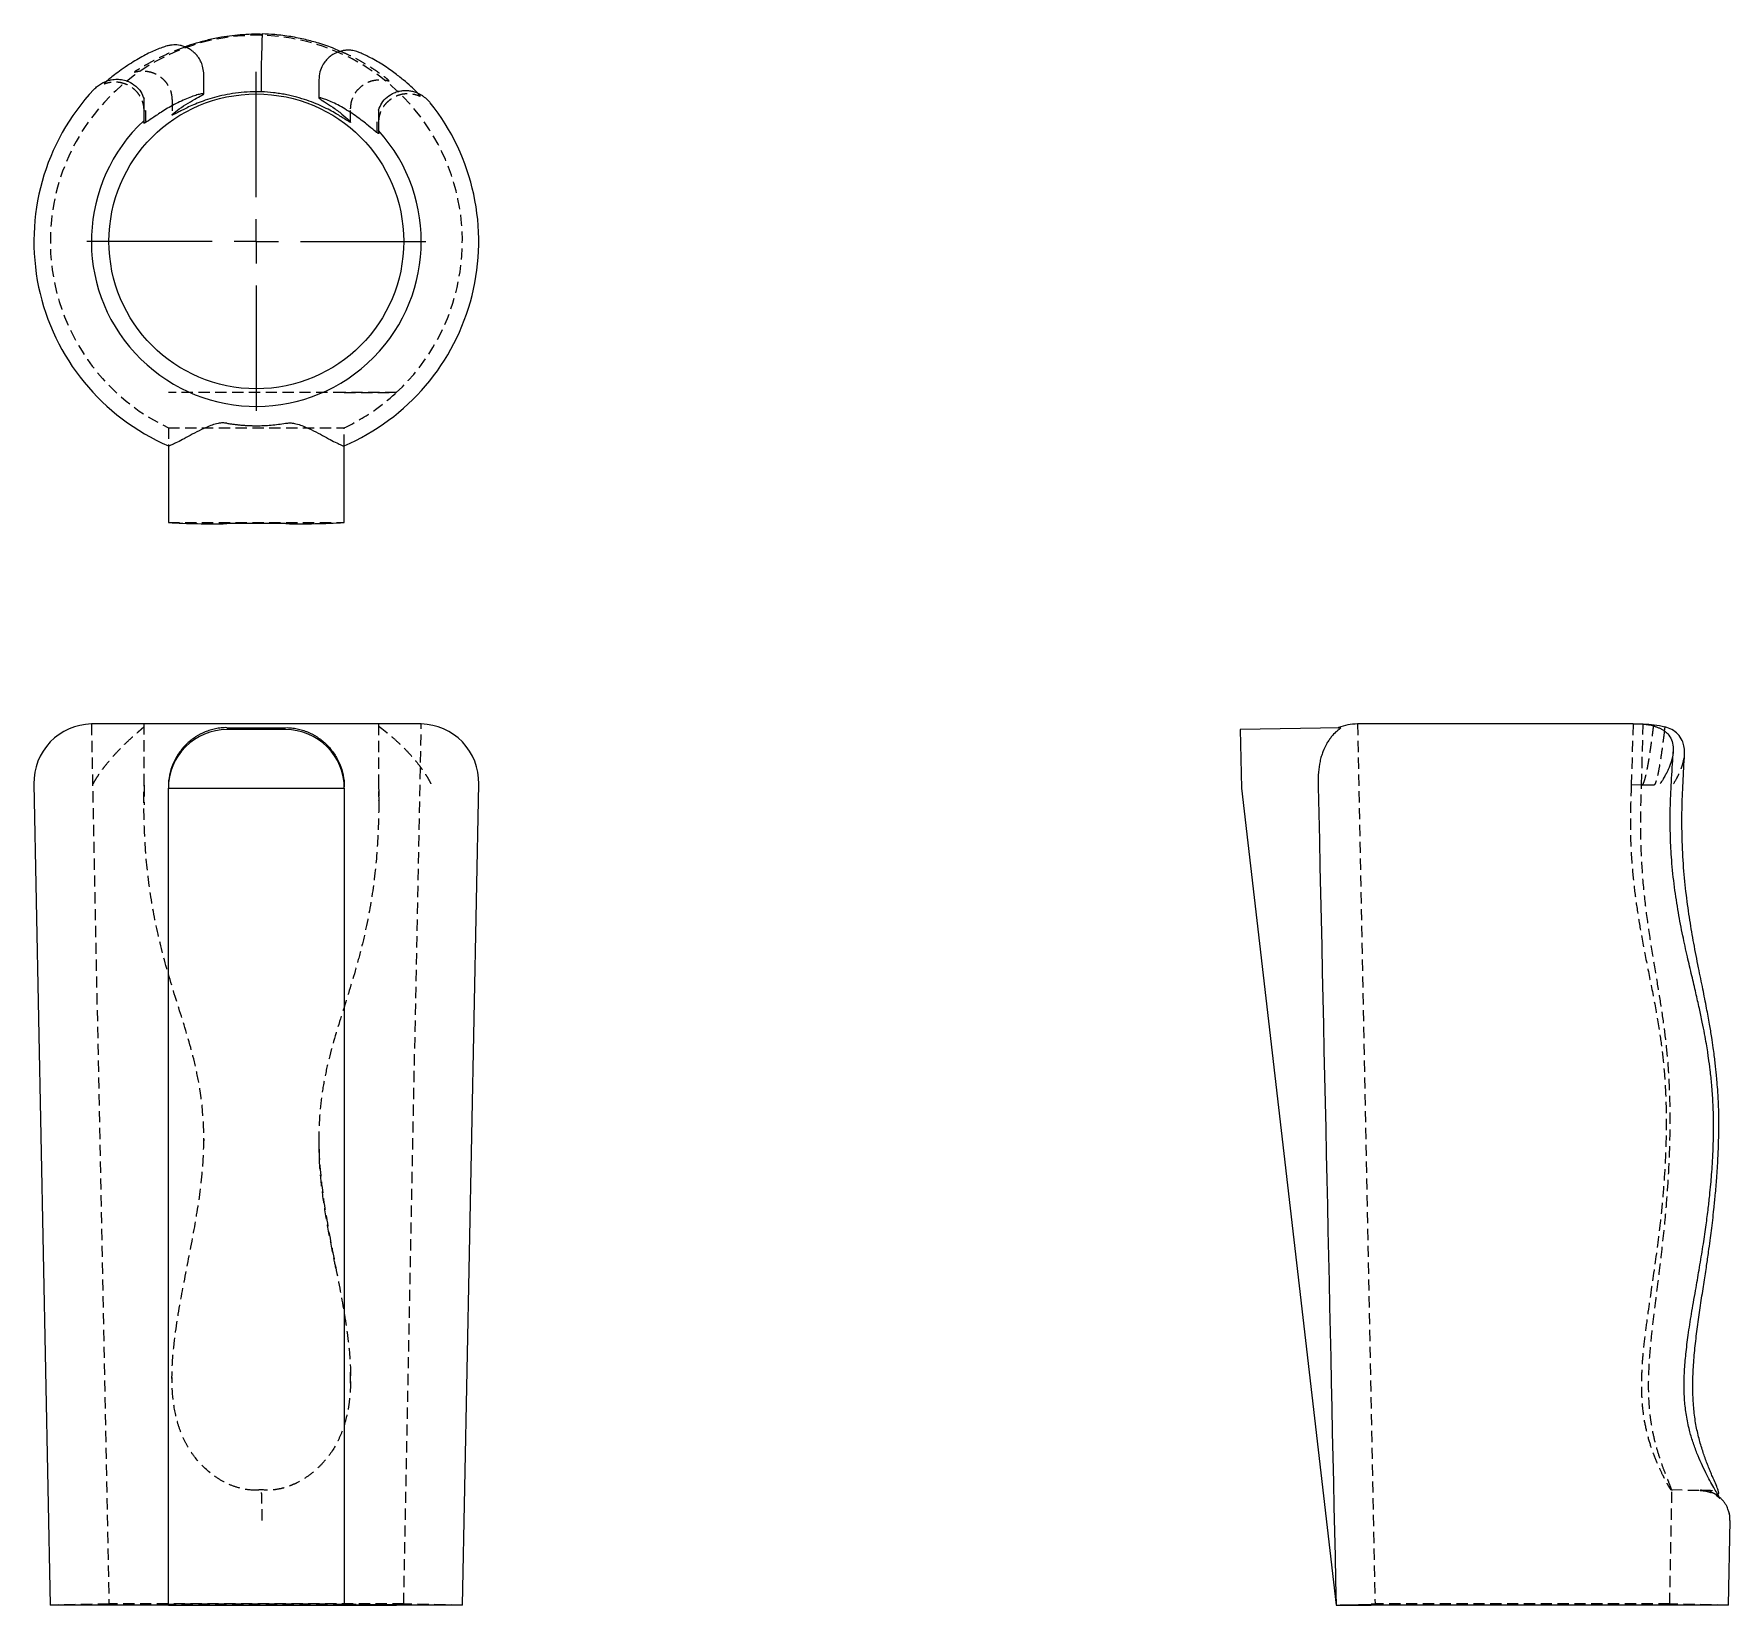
# Model space of a CAD drawing. Header units: millimetres. Extents: x 58 to 250, y 7 to 185.
import ezdxf

# ---------------------------------------------------------------- set-up
doc = ezdxf.new("R2010")
doc.units = ezdxf.units.MM
doc.linetypes.add('HIDDEN', pattern=[1.905, 1.27, -0.635])
doc.layers.add('10', color=7, linetype='Continuous')

# ---------------------------------------------------------------- blocks, each defined once
blk = doc.blocks.new('SW_CENTERMARKSYMBOL_0')
at = {"layer": '10', "color": 0}
for p, q in [((0, 5), (0, 19.18)), ((0, 0), (0, 2.5)), ((-5, 0), (-19.18, 0)), ((0, 0), (-2.5, 0)), ((0, 0), (0, -2.5)), ((0, 0), (2.5, 0)), ((5, 0), (19.18, 0)), ((0, -5), (0, -19.18))]:
    blk.add_line(p, q, dxfattribs=at)

msp = doc.modelspace()

# ---------------------------------------------------------------- linework, layer by layer
at = {"color": 7, "linetype": 'Continuous', "lineweight": 25}
for p, q in [((83.56, 181.55), (83.56, 178.24)), ((77.05, 177.99), (77.05, 180.18)), ((90.08, 179.59), (90.08, 177.54)), ((70.29, 174.8), (70.29, 174.99)), ((96.84, 173.85), (96.84, 173.64)), ((73.04, 138.2), (73.04, 129.51)), ((92.96, 129.51), (92.96, 138.2)), ((86.32, 129.38), (79.68, 129.38)), ((101.67, 106.71), (64.33, 106.71)), ((86.32, 106.07), (79.68, 106.07)), ((205.74, 106.29), (194.38, 106.07)), ((194.38, 106.07), (194.51, 99.43)), ((238.85, 106.71), (207.65, 106.71)), ((238.85, 106.71), (239.99, 106.71)), ((239.99, 106.64), (239.99, 106.71)), ((242.45, 106.4), (242.38, 105.89)), ((57.83, 99.94), (59.68, 7)), ((106.32, 7), (108.17, 99.94)), ((73.04, 99.6), (73.04, 99.43)), ((73.04, 99.43), (92.96, 99.43)), ((73.04, 7), (73.04, 99.43)), ((92.96, 99.43), (92.96, 99.6)), ((92.96, 99.43), (92.96, 7)), ((194.51, 99.43), (205.23, 7)), ((249.75, 17.25), (249.67, 17.56)), ((249.63, 7), (249.82, 16.58)), ((249.79, 16.59), (249.78, 17.09)), ((73.04, 7), (59.68, 7)), ((73.04, 7), (92.96, 7)), ((92.97, 7), (98.85, 7)), ((98.84, 7.07), (98.84, 7)), ((106.32, 7), (98.84, 7)), ((205.23, 7), (209.21, 7)), ((209.21, 7.07), (209.21, 7)), ((249.63, 7), (209.21, 7))]:
    msp.add_line(p, q, dxfattribs=at)
at = {"color": 7, "linetype": 'HIDDEN', "lineweight": 18}
for p, q in [((77.04, 180.21), (77.02, 180.18)), ((90.12, 179.59), (90.1, 179.61)), ((64.54, 178.43), (64.62, 178.51)), ((73.48, 177.36), (73.48, 175.67)), ((73.49, 177.36), (73.49, 177.32)), ((102.69, 177), (102.76, 176.91)), ((70.47, 176.15), (70.47, 174.78)), ((93.65, 176.34), (93.64, 176.37)), ((93.65, 174.85), (93.65, 176.37)), ((96.66, 173.65), (96.66, 174.84)), ((92.96, 144.21), (73.04, 144.21)), ((92.96, 144.21), (98.84, 144.21)), ((98.84, 144.21), (98.84, 144.21)), ((73.04, 140.23), (92.96, 140.23)), ((73.06, 138.19), (73.05, 138.19)), ((73.04, 129.51), (92.96, 129.51)), ((64.33, 106.71), (66.32, 7.13)), ((70.29, 99.8), (70.29, 106.71)), ((96.84, 106.71), (96.84, 99.82)), ((99.68, 7.13), (101.67, 106.71)), ((207.65, 106.71), (209.64, 7.13)), ((70.27, 98.02), (70.27, 97.99)), ((70.29, 99.77), (70.29, 99.8)), ((70.29, 99.77), (70.29, 97.56)), ((96.84, 99.06), (96.86, 97.81)), ((96.86, 98.02), (96.86, 98.04)), ((239.85, 99.8), (238.64, 99.82)), ((241.17, 99.77), (239.8, 99.8)), ((77.04, 59.73), (77.02, 59.3)), ((77.05, 59.73), (77.05, 59.77)), ((90.08, 59.78), (90.08, 59.74)), ((73.46, 32.7), (73.46, 32.67)), ((93.65, 32.1), (93.64, 33.8)), ((93.67, 32.69), (93.67, 32.72)), ((83.56, 19.99), (83.56, 20.05)), ((242.99, 7.13), (243.25, 20.01)), ((243.12, 20.06), (246.4, 19.99)), ((246.44, 19.98), (246.4, 20.01)), ((246.55, 19.99), (246.46, 19.99)), ((66.32, 7.13), (59.68, 7)), ((99.68, 7.13), (66.32, 7.13)), ((92.96, 7.07), (73.04, 7.07)), ((92.96, 7.07), (98.84, 7.07)), ((106.32, 7), (99.68, 7.13)), ((209.64, 7.13), (209.21, 7.12)), ((209.21, 7.07), (209.21, 7.07)), ((242.99, 7.13), (209.64, 7.13)), ((249.63, 7), (242.99, 7.13))]:
    msp.add_line(p, q, dxfattribs=at)
at = {"color": 7, "linetype": 'HIDDEN', "lineweight": 18, "flags": 128}
for points in [[(238.85, 106.71), (238.73, 102.84), (238.64, 99.82)], [(239.8, 99.8), (239.91, 103.65), (239.99, 106.64)]]:
    msp.add_lwpolyline(points, dxfattribs=at)
at = {"color": 7, "linetype": 'Continuous', "lineweight": 25}
msp.add_circle((83, 161.32), 16.68, dxfattribs=at)
at = {"color": 7, "linetype": 'HIDDEN', "lineweight": 18}
msp.add_arc((83, 161.32), 23.32, 312.7952, 244.7182, dxfattribs=at)
at = {"color": 7, "linetype": 'Continuous', "lineweight": 25}
for centre, radius, start, end in [((83, 161.32), 25.18, 136.9165, 246.7471), ((83, 161.32), 25.18, 293.2516, 38.5337), ((83, 161.32), 18.67, 132.9129, 42.1546), ((78.02, 212.47), 83.11, 266.5652, 271.1437), ((87.98, 212.47), 83.11, 268.8563, 273.4348), ((64.46, 100.07), 6.64, 91.1458, 181.1458), ((79.68, 99.43), 6.64, 89.9943, 179.9943), ((86.32, 99.43), 6.64, 0.0057, 90.0057), ((101.54, 100.07), 6.64, 358.8542, 88.8542), ((207.78, 100.07), 6.64, 91.1458, 110.1959)]:
    msp.add_arc(centre, radius, start, end, dxfattribs=at)
for points, knots in [([(83.65, 184.75), (83.36, 184.75), (82.64, 184.77), (81.5, 184.71), (80.25, 184.6), (78.93, 184.41), (77.56, 184.13), (76.2, 183.75), (75.31, 183.48), (74.92, 183.33), (74.91, 183.32)], [0, 0, 0, 0, 0.092155, 0.227299, 0.360882, 0.492537, 0.664459, 0.83242, 0.995994, 1, 1, 1, 1]), ([(83.66, 184.8), (83.66, 184.79), (83.66, 184.79), (83.65, 184.72), (83.65, 184.61), (83.65, 184.48), (83.64, 184.33), (83.64, 184.14), (83.63, 183.88), (83.62, 183.59), (83.61, 183.3), (83.61, 183.05), (83.6, 182.69), (83.58, 182.21), (83.57, 181.77), (83.56, 181.57)], [0, 0, 0, 0, 0.013085, 0.1011217, 0.1902228, 0.2478026, 0.3120155, 0.3828468, 0.4602998, 0.5516371, 0.6270893, 0.6866509, 0.7303313, 0.8750195, 1, 1, 1, 1]), ([(92.52, 182.82), (92.3, 182.92), (91.54, 183.26), (90.22, 183.72), (88.56, 184.17), (86.88, 184.51), (85.23, 184.73), (84.13, 184.77), (83.66, 184.79)], [0, 0, 0, 0, 0.093689, 0.309686, 0.481846, 0.663048, 0.852178, 1, 1, 1, 1]), ([(77.05, 180.22), (77.04, 180.47), (77, 180.95), (76.78, 181.57), (76.52, 182.06), (76.22, 182.43), (75.93, 182.72), (75.65, 182.94), (75.29, 183.17), (74.92, 183.34), (74.57, 183.45), (74.28, 183.51), (73.94, 183.56), (73.6, 183.56), (73.28, 183.52), (72.86, 183.43), (72.32, 183.26), (71.69, 183.01), (70.98, 182.7), (70.23, 182.32), (69.44, 181.87), (68.57, 181.33), (67.7, 180.73), (66.94, 180.17), (66.41, 179.74), (66.19, 179.56), (66.1, 179.48)], [0, 0, 0, 0, 0.023613, 0.043985, 0.061093, 0.074947, 0.088392, 0.098891, 0.108219, 0.1292, 0.13667, 0.144685, 0.164046, 0.193688, 0.23148, 0.274015, 0.32974, 0.391681, 0.452338, 0.51802, 0.588546, 0.663127, 0.758711, 0.848908, 0.93393, 1, 1, 1, 1]), ([(101.28, 178.09), (101.23, 178.15), (101.07, 178.32), (100.53, 178.84), (99.67, 179.58), (98.54, 180.47), (97.2, 181.4), (96.03, 182.06), (95.22, 182.45), (94.76, 182.65), (94.38, 182.8), (94.07, 182.89), (93.83, 182.94), (93.62, 182.96), (93.45, 182.96), (93.27, 182.96), (93.05, 182.94), (92.69, 182.89), (92.28, 182.77), (91.93, 182.61), (91.61, 182.43), (91.23, 182.16), (90.83, 181.75), (90.45, 181.21), (90.15, 180.48), (90.1, 179.92), (90.08, 179.62)], [0, 0, 0, 0, 0.048199, 0.149156, 0.249178, 0.350056, 0.467308, 0.589177, 0.638161, 0.687186, 0.730671, 0.767197, 0.800249, 0.824276, 0.839459, 0.844058, 0.848341, 0.861133, 0.879756, 0.887285, 0.897121, 0.913208, 0.929492, 0.949378, 0.972891, 1, 1, 1, 1]), ([(64.62, 178.51), (64.75, 178.64), (65.01, 178.9), (65.44, 179.19), (65.85, 179.39), (66.21, 179.53), (66.57, 179.61), (66.91, 179.66), (67.23, 179.68), (67.56, 179.66), (67.89, 179.61), (68.22, 179.53), (68.72, 179.34), (69.32, 178.97), (69.95, 178.29), (70.18, 177.72), (70.29, 177.45)], [0, 0, 0, 0, 0.092266, 0.182818, 0.253543, 0.315043, 0.372788, 0.42682, 0.477194, 0.523977, 0.576057, 0.62528, 0.671798, 0.796535, 0.903813, 1, 1, 1, 1]), ([(83, 178.25), (82.54, 178.25), (82.08, 178.23), (81.19, 178.16), (80.74, 178.11), (79.9, 177.98), (79.49, 177.91), (78.71, 177.73), (78.34, 177.63), (77.27, 177.32), (76.65, 177.09), (75.83, 176.75), (75.57, 176.64), (75.11, 176.42), (74.91, 176.32), (74.54, 176.13), (74.38, 176.05), (74.09, 175.9), (73.97, 175.84), (73.68, 175.68), (73.56, 175.63), (73.47, 175.6), (73.46, 175.6), (73.45, 175.62), (73.46, 175.64), (73.52, 175.71), (73.6, 175.78), (73.9, 176.03), (74.19, 176.26), (74.84, 176.7), (75.19, 176.92), (75.87, 177.32), (76.19, 177.49), (76.72, 177.78), (76.92, 177.89), (77.09, 178.03), (77.07, 178.06), (76.85, 178.03), (76.8, 178.02), (76.68, 177.99), (76.61, 177.98), (76.38, 177.92), (76.2, 177.86), (75.57, 177.65), (75.05, 177.45), (73.98, 176.95), (73.44, 176.67), (72.46, 176.09), (72.02, 175.81), (71.3, 175.32), (71.01, 175.12), (70.57, 174.83), (70.43, 174.74), (70.27, 174.68), (70.25, 174.72), (70.29, 174.8)], [0, 0, 0, 0, 0.015625, 0.015625, 0.03125, 0.03125, 0.046875, 0.046875, 0.0625, 0.0625, 0.09375, 0.09375, 0.109375, 0.109375, 0.125, 0.125, 0.140625, 0.140625, 0.15625, 0.15625, 0.1875, 0.1875, 0.203125, 0.203125, 0.21875, 0.21875, 0.25, 0.25, 0.3125, 0.3125, 0.375, 0.375, 0.4375, 0.4375, 0.5, 0.5, 0.5625, 0.5625, 0.578125, 0.578125, 0.59375, 0.59375, 0.625, 0.625, 0.6875, 0.6875, 0.75, 0.75, 0.8125, 0.8125, 0.875, 0.875, 0.9375, 0.9375, 1, 1, 1, 1]), ([(96.84, 173.64), (96.88, 173.54), (96.86, 173.51), (96.7, 173.58), (96.56, 173.69), (96.13, 174.05), (95.84, 174.29), (95.3, 174.73), (95.1, 174.89), (94.66, 175.22), (94.43, 175.39), (93.7, 175.9), (93.16, 176.24), (92.09, 176.84), (91.57, 177.08), (90.94, 177.35), (90.75, 177.42), (90.45, 177.52), (90.32, 177.56), (90.15, 177.6), (90.1, 177.6), (90.07, 177.57), (90.08, 177.55), (90.23, 177.42), (90.44, 177.29), (90.98, 176.94), (91.32, 176.73), (92.01, 176.25), (92.36, 175.99), (93.01, 175.47), (93.3, 175.21), (93.57, 174.93), (93.64, 174.86), (93.69, 174.78), (93.67, 174.77), (93.55, 174.83), (93.49, 174.86), (93.34, 174.96), (93.24, 175.02), (93.01, 175.16), (92.88, 175.25), (92.56, 175.45), (92.38, 175.56), (91.77, 175.92), (91.28, 176.2), (90.4, 176.62), (90.09, 176.76), (89.43, 177.03), (89.09, 177.16), (88.36, 177.41), (87.97, 177.53), (87.37, 177.7), (87.16, 177.75), (86.74, 177.85), (86.52, 177.89), (86.09, 177.98), (85.87, 178.01), (85.41, 178.08), (85.18, 178.11), (84.49, 178.19), (84.03, 178.23), (83.56, 178.24)], [0, 0, 0, 0, 0.0625, 0.0625, 0.125, 0.125, 0.1875, 0.1875, 0.21875, 0.21875, 0.25, 0.25, 0.3125, 0.3125, 0.375, 0.375, 0.40625, 0.40625, 0.4375, 0.4375, 0.46875, 0.46875, 0.5, 0.5, 0.5625, 0.5625, 0.625, 0.625, 0.6875, 0.6875, 0.75, 0.75, 0.78125, 0.78125, 0.8125, 0.8125, 0.828125, 0.828125, 0.84375, 0.84375, 0.859375, 0.859375, 0.875, 0.875, 0.90625, 0.90625, 0.921875, 0.921875, 0.9375, 0.9375, 0.953125, 0.953125, 0.960938, 0.960938, 0.96875, 0.96875, 0.976563, 0.976563, 0.984375, 0.984375, 1, 1, 1, 1]), ([(96.84, 176.18), (96.95, 176.45), (97.18, 177.03), (97.82, 177.71), (98.48, 178.11), (99.1, 178.32), (99.57, 178.39), (100.02, 178.4), (100.46, 178.36), (100.91, 178.25), (101.29, 178.1), (101.61, 177.93), (101.88, 177.76), (102.18, 177.54), (102.45, 177.29), (102.62, 177.09), (102.69, 177)], [0, 0, 0, 0, 0.093339, 0.195846, 0.314373, 0.381647, 0.455003, 0.514075, 0.578897, 0.649625, 0.726382, 0.76908, 0.81955, 0.877812, 0.943872, 1, 1, 1, 1]), ([(70.29, 176.12), (70.28, 176.09), (70.27, 176.02), (70.39, 176.1), (70.47, 176.15)], [0, 0, 0, 0, 0.37081, 1, 1, 1, 1]), ([(79.68, 140.74), (79.52, 140.76), (79.18, 140.8), (78.61, 140.73), (77.99, 140.55), (77.17, 140.21), (76.24, 139.75), (75.26, 139.22), (74.4, 138.76), (73.75, 138.43), (73.31, 138.23), (73.11, 138.17), (73.07, 138.19), (73.06, 138.19)], [0, 0, 0, 0, 0.047291, 0.096446, 0.166039, 0.237381, 0.362732, 0.491656, 0.616685, 0.746574, 0.853864, 0.965362, 1, 1, 1, 1]), ([(79.68, 140.74), (79.82, 140.72), (80.09, 140.67), (80.5, 140.62), (80.92, 140.57), (81.33, 140.53), (81.75, 140.5), (82.17, 140.48), (82.58, 140.46), (83.14, 140.46), (83.83, 140.47), (84.67, 140.52), (85.5, 140.61), (86.04, 140.7), (86.32, 140.74)], [0, 0, 0, 0, 0.062444, 0.124908, 0.187389, 0.249886, 0.312399, 0.374925, 0.437464, 0.500014, 0.625096, 0.750128, 0.875099, 1, 1, 1, 1]), ([(86.32, 140.74), (86.48, 140.76), (86.82, 140.8), (87.39, 140.73), (88.01, 140.55), (88.83, 140.21), (89.76, 139.75), (90.74, 139.22), (91.6, 138.76), (92.25, 138.43), (92.69, 138.23), (92.89, 138.17), (92.93, 138.19), (92.94, 138.19)], [0, 0, 0, 0, 0.047291, 0.096448, 0.166042, 0.237385, 0.362738, 0.491663, 0.616694, 0.746586, 0.853877, 0.965377, 1, 1, 1, 1]), ([(79.68, 106.29), (79.46, 106.3), (79.24, 106.28), (78.8, 106.24), (78.58, 106.21), (78.17, 106.12), (77.96, 106.07), (77.57, 105.95), (77.38, 105.88), (76.81, 105.64), (76.46, 105.46), (75.95, 105.13), (75.79, 105.01), (75.47, 104.76), (75.31, 104.63), (74.86, 104.21), (74.59, 103.9), (74.22, 103.39), (74.1, 103.22), (73.89, 102.85), (73.78, 102.66), (73.5, 102.08), (73.36, 101.67), (73.14, 100.82), (73.07, 100.38), (73.05, 99.94)], [0, 0, 0, 0, 0.0625, 0.0625, 0.125, 0.125, 0.1875, 0.1875, 0.25, 0.25, 0.375, 0.375, 0.4375, 0.4375, 0.5, 0.5, 0.625, 0.625, 0.6875, 0.6875, 0.75, 0.75, 0.875, 0.875, 1, 1, 1, 1]), ([(79.68, 106.29), (79.82, 106.29), (80.09, 106.29), (80.5, 106.29), (80.92, 106.29), (81.33, 106.29), (81.75, 106.29), (82.17, 106.29), (82.58, 106.29), (83.14, 106.29), (83.83, 106.29), (84.67, 106.29), (85.5, 106.29), (86.04, 106.29), (86.32, 106.29)], [0, 0, 0, 0, 0.062444, 0.124908, 0.187389, 0.249886, 0.312399, 0.374925, 0.437464, 0.500014, 0.625096, 0.750128, 0.875099, 1, 1, 1, 1]), ([(86.32, 106.29), (86.54, 106.3), (86.76, 106.28), (87.2, 106.24), (87.42, 106.21), (87.83, 106.12), (88.04, 106.07), (88.43, 105.95), (88.62, 105.88), (89.19, 105.64), (89.54, 105.46), (90.05, 105.13), (90.21, 105.01), (90.53, 104.76), (90.69, 104.63), (91.14, 104.21), (91.41, 103.9), (91.78, 103.39), (91.9, 103.22), (92.11, 102.85), (92.22, 102.66), (92.5, 102.08), (92.64, 101.67), (92.86, 100.82), (92.93, 100.38), (92.95, 99.94)], [0, 0, 0, 0, 0.0625, 0.0625, 0.125, 0.125, 0.1875, 0.1875, 0.25, 0.25, 0.375, 0.375, 0.4375, 0.4375, 0.5, 0.5, 0.625, 0.625, 0.6875, 0.6875, 0.75, 0.75, 0.875, 0.875, 1, 1, 1, 1]), ([(205.74, 106.29), (205.78, 106.3), (205.79, 106.28), (205.75, 106.24), (205.71, 106.21), (205.6, 106.12), (205.53, 106.07), (205.38, 105.95), (205.3, 105.88), (205.04, 105.64), (204.86, 105.46), (204.59, 105.13), (204.51, 105.01), (204.34, 104.76), (204.25, 104.63), (204.01, 104.21), (203.86, 103.9), (203.67, 103.39), (203.61, 103.22), (203.5, 102.85), (203.45, 102.66), (203.32, 102.08), (203.26, 101.67), (203.18, 100.82), (203.17, 100.38), (203.19, 99.94)], [0, 0, 0, 0, 0.0625, 0.0625, 0.125, 0.125, 0.1875, 0.1875, 0.25, 0.25, 0.375, 0.375, 0.4375, 0.4375, 0.5, 0.5, 0.625, 0.625, 0.6875, 0.6875, 0.75, 0.75, 0.875, 0.875, 1, 1, 1, 1]), ([(241.18, 106.47), (241.23, 106.45), (241.34, 106.42), (241.5, 106.37), (241.65, 106.32), (241.8, 106.26), (241.94, 106.19), (242.08, 106.12), (242.21, 106.04), (242.34, 105.96), (242.46, 105.87), (242.57, 105.78), (242.68, 105.68), (242.93, 105.42), (243.24, 104.91), (243.43, 104.11), (243.38, 103.17), (243.17, 102.43), (242.97, 101.89), (242.85, 101.61), (242.69, 101.27), (242.49, 100.88), (242.23, 100.43), (242.02, 100.11), (241.91, 99.94)], [0, 0, 0, 0, 0.017707, 0.035443, 0.053223, 0.071064, 0.088984, 0.107, 0.125131, 0.143397, 0.16182, 0.180421, 0.199218, 0.218229, 0.325762, 0.44751, 0.57044, 0.713822, 0.743508, 0.780357, 0.82438, 0.875608, 0.934104, 1, 1, 1, 1]), ([(244.66, 103.28), (244.67, 103.37), (244.68, 103.57), (244.66, 103.88), (244.61, 104.21), (244.53, 104.54), (244.34, 105.01), (243.97, 105.55), (243.29, 106.09), (242.72, 106.3), (242.45, 106.4)], [0, 0, 0, 0, 0.066831, 0.150333, 0.243293, 0.331153, 0.414183, 0.63683, 0.828313, 1, 1, 1, 1]), ([(248.71, 19.06), (248.71, 19.06), (248.72, 19.05), (248.68, 19.11), (248.56, 19.31), (248.32, 19.7), (247.97, 20.31), (247.55, 21.07), (247.08, 21.97), (246.57, 23.01), (246.07, 24.18), (245.61, 25.44), (245.18, 26.87), (244.86, 28.43), (244.66, 30.1), (244.6, 31.85), (244.66, 33.7), (244.85, 35.74), (245.13, 37.92), (245.52, 40.34), (245.95, 42.79), (246.37, 45.23), (246.75, 47.52), (247.07, 49.68), (247.32, 51.6), (247.51, 53.22), (247.64, 54.55), (247.74, 55.75), (247.83, 57), (247.9, 58.42), (247.95, 59.99), (247.97, 61.83), (247.91, 63.81), (247.77, 65.79), (247.59, 67.46), (247.42, 68.7), (247.28, 69.69), (247.13, 70.58), (246.93, 71.71), (246.67, 73.04), (246.34, 74.59), (245.94, 76.33), (245.48, 78.28), (244.97, 80.43), (244.45, 82.81), (243.95, 85.43), (243.51, 88.29), (243.2, 91.15), (243.05, 94), (243.03, 96.82), (243.16, 99.83), (243.3, 102.1), (243.38, 103.37), (243.39, 103.57)], [0, 0, 0, 0, 0.000503, 0.006277, 0.012862, 0.027269, 0.042496, 0.058411, 0.074842, 0.091675, 0.108794, 0.125922, 0.142052, 0.16196, 0.18042, 0.19775, 0.219405, 0.240688, 0.264752, 0.291776, 0.321813, 0.347491, 0.374401, 0.398911, 0.420286, 0.438476, 0.452741, 0.464547, 0.477929, 0.493754, 0.511022, 0.529183, 0.554176, 0.575884, 0.594551, 0.6102, 0.617864, 0.628148, 0.641129, 0.656737, 0.674855, 0.695375, 0.718218, 0.743329, 0.770708, 0.800379, 0.832273, 0.866314, 0.895141, 0.925671, 0.958307, 0.993555, 1, 1, 1, 1]), ([(248.51, 19.6), (248.52, 19.61), (248.55, 19.64), (248.53, 19.76), (248.49, 19.92), (248.4, 20.22), (248.2, 20.72), (247.89, 21.41), (247.62, 22.05), (247.39, 22.61), (247.09, 23.38), (246.71, 24.44), (246.29, 25.86), (245.93, 27.43), (245.7, 29.16), (245.6, 30.99), (245.61, 32.95), (245.74, 35.01), (245.96, 37.16), (246.24, 39.31), (246.56, 41.44), (246.88, 43.48), (247.16, 45.32), (247.38, 46.88), (247.56, 48.2), (247.72, 49.39), (247.86, 50.57), (248.01, 51.9), (248.17, 53.49), (248.33, 55.41), (248.46, 57.49), (248.54, 59.64), (248.57, 61.64), (248.53, 63.46), (248.45, 64.94), (248.37, 66.1), (248.29, 66.99), (248.21, 67.73), (248.13, 68.45), (248.04, 69.23), (247.91, 70.18), (247.73, 71.35), (247.49, 72.85), (247.15, 74.66), (246.73, 76.79), (246.23, 79.22), (245.72, 81.82), (245.25, 84.56), (244.85, 87.41), (244.53, 90.53), (244.38, 93.64), (244.36, 96.71), (244.47, 99.75), (244.6, 101.95), (244.66, 103.16), (244.67, 103.28)], [0, 0, 0, 0, 0.003573, 0.010394, 0.017493, 0.024378, 0.043436, 0.059727, 0.06898, 0.077469, 0.086114, 0.103886, 0.122243, 0.141178, 0.160926, 0.181496, 0.202333, 0.22604, 0.250081, 0.274374, 0.298838, 0.322827, 0.344177, 0.361608, 0.376377, 0.389057, 0.402258, 0.416379, 0.434222, 0.455738, 0.481005, 0.503589, 0.527222, 0.547625, 0.564065, 0.577149, 0.5869, 0.594313, 0.602448, 0.611519, 0.621518, 0.635127, 0.652709, 0.6742, 0.699423, 0.728243, 0.760581, 0.790494, 0.822903, 0.857783, 0.89519, 0.926576, 0.959815, 0.995972, 1, 1, 1, 1]), ([(249.81, 16.58), (249.81, 16.58), (249.81, 16.58), (249.81, 16.58), (249.81, 16.58), (249.81, 16.59), (249.81, 16.59), (249.82, 16.74), (249.8, 17.03), (249.73, 17.45), (249.61, 17.81), (249.48, 18.13), (249.33, 18.4), (249.13, 18.68), (248.91, 18.96), (248.72, 19.12), (248.64, 19.19)], [0, 0, 0, 0, 0.000005, 0.000014, 0.000055, 0.000216, 0.000856, 0.003411, 0.151228, 0.294904, 0.440317, 0.534287, 0.639083, 0.754679, 0.881083, 1, 1, 1, 1]), ([(249.81, 16.58), (249.82, 16.56), (249.83, 16.54), (249.8, 16.59), (249.79, 16.59)], [0, 0, 0, 0, 0.875364, 1, 1, 1, 1]), ([(92.96, 7), (94.19, 7.01), (95.38, 7.02), (97.32, 7.05), (98.1, 7.06), (98.84, 7.07)], [0, 0, 0, 0, 0.1235967, 0.1235967, 0.2148296, 0.2148296, 0.2148296, 0.2148296]), ([(98.84, 7), (98.24, 7.01), (97.36, 7.02), (96.49, 7.03), (96.21, 7.03)], [0, 0, 0, 0, 0.687786, 1, 1, 1, 1]), ([(205.23, 7), (205.82, 7.01), (206.51, 7.02), (207.88, 7.05), (208.52, 7.06), (209.21, 7.07)], [0, 0, 0, 0, 0.1235967, 0.1235967, 0.2148296, 0.2148296, 0.2148296, 0.2148296])]:
    msp.add_open_spline(points, degree=3, knots=knots, dxfattribs=at)
at = {"color": 7, "linetype": 'HIDDEN', "lineweight": 18}
for points, knots in [([(74.91, 183.32), (74.36, 183.11), (73.27, 182.7), (71.91, 182.05), (70.78, 181.45), (70.03, 181.01), (69.59, 180.74), (69.37, 180.61), (69.24, 180.53), (69.19, 180.49), (69.2, 180.48), (69.3, 180.5), (69.51, 180.55), (69.86, 180.6), (70.18, 180.61), (70.57, 180.59), (70.93, 180.52), (71.27, 180.42), (71.58, 180.29), (71.94, 180.09), (72.34, 179.8), (72.75, 179.38), (73.12, 178.82), (73.4, 178.11), (73.44, 177.58), (73.46, 177.3)], [0, 0, 0, 0, 0.112935, 0.222598, 0.327554, 0.428286, 0.474719, 0.516772, 0.554672, 0.588657, 0.618957, 0.645838, 0.690675, 0.710066, 0.729954, 0.751581, 0.775585, 0.788934, 0.806004, 0.827453, 0.853272, 0.883426, 0.91792, 0.956802, 1, 1, 1, 1]), ([(93.67, 176.31), (93.69, 176.55), (93.72, 177.01), (93.93, 177.64), (94.21, 178.15), (94.61, 178.65), (95.12, 179.07), (95.7, 179.38), (96.18, 179.53), (96.6, 179.6), (96.95, 179.62), (97.26, 179.61), (97.51, 179.58), (97.8, 179.53), (98.02, 179.47), (98.03, 179.5), (97.9, 179.62), (97.67, 179.81), (97.36, 180.05), (96.91, 180.38), (96.31, 180.79), (95.53, 181.29), (94.53, 181.87), (93.52, 182.4), (92.79, 182.71), (92.52, 182.82)], [0, 0, 0, 0, 0.036434, 0.069415, 0.09889, 0.12486, 0.166339, 0.197072, 0.222755, 0.24359, 0.261627, 0.279188, 0.296923, 0.315492, 0.357264, 0.408189, 0.470651, 0.519313, 0.573962, 0.634937, 0.702563, 0.777152, 0.858989, 0.948325, 1, 1, 1, 1]), ([(66.1, 179.48), (66.07, 179.46), (65.93, 179.34), (65.84, 179.24), (65.76, 179.17), (65.77, 179.15), (65.99, 179.23), (66.42, 179.34), (66.96, 179.39), (67.51, 179.35), (68.02, 179.22), (68.51, 179.01), (68.93, 178.74), (69.29, 178.45), (69.65, 178.04), (69.97, 177.5), (70.22, 176.84), (70.25, 176.36), (70.27, 176.1)], [0, 0, 0, 0, 0.030799, 0.197439, 0.295974, 0.388409, 0.470922, 0.545799, 0.616419, 0.652549, 0.693712, 0.740993, 0.769454, 0.80377, 0.84393, 0.890004, 0.942037, 1, 1, 1, 1]), ([(96.86, 174.77), (96.88, 175.03), (96.91, 175.53), (97.17, 176.2), (97.5, 176.74), (97.88, 177.15), (98.25, 177.45), (98.69, 177.72), (99.2, 177.93), (99.74, 178.04), (100.33, 178.06), (100.91, 177.98), (101.35, 177.83), (101.58, 177.74), (101.56, 177.77), (101.49, 177.87), (101.35, 178.02), (101.28, 178.09)], [0, 0, 0, 0, 0.059394, 0.112796, 0.160131, 0.201442, 0.236829, 0.266301, 0.314641, 0.356624, 0.393194, 0.465967, 0.548433, 0.645095, 0.75827, 0.876344, 1, 1, 1, 1]), ([(92.96, 144.21), (91.04, 144.21), (89.33, 144.21), (86.08, 144.21), (84.54, 144.21), (81.46, 144.21), (79.92, 144.21), (76.67, 144.21), (74.96, 144.21), (73.04, 144.21)], [0, 0, 0, 0, 0.25, 0.25, 0.5, 0.5, 0.75, 0.75, 1, 1, 1, 1]), ([(92.96, 140.23), (94.19, 140.82), (95.38, 141.51), (97.32, 142.88), (98.1, 143.52), (98.84, 144.21)], [0, 0, 0, 0, 0.1235967, 0.1235967, 0.2148296, 0.2148296, 0.2148296, 0.2148296]), ([(98.84, 144.21), (97.72, 144.21), (96.69, 144.21), (94.74, 144.21), (93.83, 144.21), (92.96, 144.21)], [0, 0, 0, 0, 0.5, 0.5, 1, 1, 1, 1]), ([(64.54, 99.94), (64.56, 99.97), (64.61, 100.07), (64.73, 100.28), (64.91, 100.58), (65.17, 100.99), (65.5, 101.45), (66.01, 102.14), (66.69, 102.95), (67.56, 103.89), (68.39, 104.7), (69.01, 105.27), (69.38, 105.6), (69.58, 105.77), (69.76, 105.93), (69.93, 106.07), (70.07, 106.2), (70.19, 106.31), (70.26, 106.37), (70.29, 106.4)], [0, 0, 0, 0, 0.0137, 0.040526, 0.080459, 0.133474, 0.204442, 0.26679, 0.410116, 0.532047, 0.659329, 0.771277, 0.805783, 0.839521, 0.87258, 0.905061, 0.937064, 0.968681, 1, 1, 1, 1]), ([(96.84, 106.47), (96.86, 106.45), (96.9, 106.42), (96.96, 106.37), (97.03, 106.32), (97.11, 106.26), (97.19, 106.19), (97.29, 106.12), (97.38, 106.04), (97.49, 105.96), (97.6, 105.87), (97.72, 105.78), (97.84, 105.68), (98.16, 105.42), (98.75, 104.91), (99.61, 104.11), (100.51, 103.17), (101.13, 102.43), (101.54, 101.89), (101.74, 101.61), (101.98, 101.27), (102.24, 100.88), (102.51, 100.43), (102.67, 100.11), (102.76, 99.94)], [0, 0, 0, 0, 0.017707, 0.035443, 0.053223, 0.071064, 0.088984, 0.107, 0.125131, 0.143397, 0.16182, 0.180421, 0.199218, 0.218229, 0.325762, 0.44751, 0.57044, 0.713822, 0.743508, 0.780357, 0.82438, 0.875608, 0.934104, 1, 1, 1, 1]), ([(205.74, 106.29), (205.63, 106.29), (205.46, 106.29), (205.48, 106.29), (205.49, 106.29)], [0, 0, 0, 0, 0.66646, 1, 1, 1, 1]), ([(239.85, 99.8), (239.85, 99.8), (239.87, 99.8), (239.9, 99.81), (239.92, 99.83), (239.95, 99.86), (239.97, 99.9), (240, 99.94), (240.03, 100), (240.05, 100.06), (240.08, 100.13), (240.11, 100.2), (240.14, 100.29), (240.17, 100.38), (240.2, 100.49), (240.23, 100.6), (240.26, 100.72), (240.29, 100.85), (240.32, 100.98), (240.35, 101.13), (240.38, 101.28), (240.42, 101.44), (240.45, 101.61), (240.49, 101.79), (240.52, 101.98), (240.56, 102.17), (240.59, 102.38), (240.63, 102.59), (240.66, 102.81), (240.7, 103.04), (240.74, 103.28), (240.77, 103.53), (240.81, 103.78), (240.85, 104.05), (240.89, 104.32), (240.93, 104.61), (240.97, 104.9), (241.01, 105.19), (241.05, 105.5), (241.09, 105.82), (241.13, 106.14), (241.16, 106.36), (241.18, 106.47)], [0, 0, 0, 0, 0.003504, 0.007439, 0.012084, 0.017608, 0.024114, 0.031665, 0.040303, 0.050056, 0.060944, 0.072982, 0.086184, 0.100558, 0.116115, 0.132863, 0.150808, 0.169958, 0.190319, 0.211897, 0.234697, 0.258726, 0.283988, 0.310488, 0.33823, 0.367217, 0.397454, 0.428942, 0.461684, 0.495679, 0.530928, 0.56743, 0.605181, 0.644179, 0.684418, 0.725891, 0.768589, 0.812502, 0.857615, 0.903915, 0.951384, 1, 1, 1, 1]), ([(242.38, 105.89), (242.32, 105.38), (242.19, 104.33), (241.98, 102.84), (241.77, 101.61), (241.6, 100.77), (241.45, 100.25), (241.34, 99.94), (241.25, 99.81), (241.2, 99.77), (241.18, 99.77), (241.17, 99.77)], [0, 0, 0, 0, 0.242649, 0.508421, 0.716052, 0.83378, 0.91922, 0.973119, 0.989163, 0.995018, 1, 1, 1, 1]), ([(243.43, 99.94), (243.59, 100.21), (243.88, 100.71), (244.19, 101.37), (244.39, 101.92), (244.53, 102.38), (244.61, 102.8), (244.66, 103.09), (244.66, 103.25), (244.66, 103.28)], [0, 0, 0, 0, 0.241072, 0.438842, 0.593309, 0.727628, 0.853746, 0.971756, 1, 1, 1, 1]), ([(83, 20.01), (82.54, 19.99), (82.08, 20.03), (81.19, 20.2), (80.74, 20.33), (79.9, 20.65), (79.49, 20.84), (78.71, 21.29), (78.34, 21.54), (77.27, 22.35), (76.65, 22.96), (75.83, 24.01), (75.57, 24.38), (75.11, 25.14), (74.91, 25.53), (74.54, 26.34), (74.38, 26.76), (74.09, 27.62), (73.97, 28.05), (73.68, 29.38), (73.56, 30.28), (73.47, 31.64), (73.46, 32.1), (73.45, 33.01), (73.46, 33.46), (73.52, 34.82), (73.6, 35.71), (73.9, 38.39), (74.19, 40.15), (74.84, 43.67), (75.19, 45.42), (75.87, 48.94), (76.19, 50.7), (76.72, 54.24), (76.92, 56.02), (77.09, 59.57), (77.07, 61.35), (76.85, 63.59), (76.8, 64.03), (76.68, 64.93), (76.61, 65.38), (76.38, 66.71), (76.2, 67.6), (75.57, 70.21), (75.05, 71.92), (73.98, 75.33), (73.44, 77.03), (72.46, 80.44), (72.02, 82.15), (71.3, 85.61), (71.01, 87.35), (70.57, 90.86), (70.43, 92.63), (70.27, 96.19), (70.25, 97.99), (70.29, 99.8)], [0, 0, 0, 0, 0.015625, 0.015625, 0.03125, 0.03125, 0.046875, 0.046875, 0.0625, 0.0625, 0.09375, 0.09375, 0.109375, 0.109375, 0.125, 0.125, 0.140625, 0.140625, 0.15625, 0.15625, 0.1875, 0.1875, 0.203125, 0.203125, 0.21875, 0.21875, 0.25, 0.25, 0.3125, 0.3125, 0.375, 0.375, 0.4375, 0.4375, 0.5, 0.5, 0.5625, 0.5625, 0.578125, 0.578125, 0.59375, 0.59375, 0.625, 0.625, 0.6875, 0.6875, 0.75, 0.75, 0.8125, 0.8125, 0.875, 0.875, 0.9375, 0.9375, 1, 1, 1, 1]), ([(96.84, 99.82), (96.88, 98.02), (96.86, 96.23), (96.7, 92.68), (96.56, 90.91), (96.13, 87.4), (95.84, 85.66), (95.3, 83.05), (95.1, 82.19), (94.66, 80.47), (94.43, 79.62), (93.7, 77.06), (93.16, 75.37), (92.09, 71.97), (91.57, 70.26), (90.94, 67.65), (90.75, 66.77), (90.45, 65), (90.32, 64.1), (90.15, 62.28), (90.1, 61.37), (90.07, 59.51), (90.08, 58.59), (90.23, 55.84), (90.44, 54.03), (90.98, 50.43), (91.32, 48.64), (92.01, 45.08), (92.36, 43.3), (93.01, 39.74), (93.3, 37.95), (93.57, 35.25), (93.64, 34.35), (93.69, 32.54), (93.67, 31.63), (93.55, 30.25), (93.49, 29.79), (93.34, 28.88), (93.24, 28.43), (93.01, 27.55), (92.88, 27.12), (92.56, 26.27), (92.38, 25.86), (91.77, 24.66), (91.28, 23.94), (90.4, 22.93), (90.09, 22.62), (89.43, 22.03), (89.09, 21.76), (88.36, 21.26), (87.97, 21.03), (87.37, 20.73), (87.16, 20.63), (86.74, 20.46), (86.52, 20.38), (86.09, 20.25), (85.87, 20.19), (85.41, 20.1), (85.18, 20.06), (84.49, 19.99), (84.03, 19.99), (83.56, 20.05)], [0, 0, 0, 0, 0.0625, 0.0625, 0.125, 0.125, 0.1875, 0.1875, 0.21875, 0.21875, 0.25, 0.25, 0.3125, 0.3125, 0.375, 0.375, 0.40625, 0.40625, 0.4375, 0.4375, 0.46875, 0.46875, 0.5, 0.5, 0.5625, 0.5625, 0.625, 0.625, 0.6875, 0.6875, 0.75, 0.75, 0.78125, 0.78125, 0.8125, 0.8125, 0.828125, 0.828125, 0.84375, 0.84375, 0.859375, 0.859375, 0.875, 0.875, 0.90625, 0.90625, 0.921875, 0.921875, 0.9375, 0.9375, 0.953125, 0.953125, 0.960938, 0.960938, 0.96875, 0.96875, 0.976563, 0.976563, 0.984375, 0.984375, 1, 1, 1, 1]), ([(238.64, 99.82), (238.59, 98.41), (238.48, 95.59), (238.62, 91.8), (238.92, 88.49), (239.3, 85.64), (239.82, 82.51), (240.48, 79.14), (241.22, 75.51), (241.81, 72.17), (242.22, 69.09), (242.47, 66.25), (242.6, 63.33), (242.6, 60.22), (242.49, 56.97), (242.25, 53.6), (241.87, 49.67), (241.27, 45.2), (240.65, 41.02), (240.19, 37.68), (239.94, 35.44), (239.81, 33.45), (239.77, 31.72), (239.83, 29.92), (240.05, 28.04), (240.45, 26.17), (241, 24.44), (241.6, 22.94), (242.1, 21.88), (242.46, 21.18), (242.71, 20.7), (242.93, 20.32), (243.07, 20.1), (243.12, 20.06), (243.13, 20.06)], [0, 0, 0, 0, 0.049338, 0.098663, 0.132503, 0.166375, 0.200224, 0.245342, 0.290496, 0.335638, 0.36941, 0.403166, 0.437769, 0.472372, 0.511903, 0.551521, 0.591121, 0.65159, 0.712063, 0.741529, 0.770981, 0.791118, 0.811273, 0.831367, 0.854481, 0.878181, 0.901319, 0.925167, 0.947705, 0.959362, 0.971015, 0.983936, 0.997129, 1, 1, 1, 1]), ([(243.22, 20.06), (243.22, 20.06), (243.21, 20.08), (243.11, 20.33), (242.92, 20.82), (242.6, 21.63), (242.18, 22.71), (241.71, 24.09), (241.27, 25.67), (240.96, 27.18), (240.77, 28.54), (240.63, 30.12), (240.58, 32.14), (240.68, 34.59), (240.89, 37.02), (241.16, 39.43), (241.57, 42.64), (242.07, 46.65), (242.53, 51), (242.83, 54.89), (243, 58.34), (243.06, 61.83), (243.01, 65.21), (242.82, 68.41), (242.51, 71.44), (242.09, 74.44), (241.57, 77.61), (241, 80.98), (240.45, 84.58), (240.01, 88.28), (239.76, 92.07), (239.67, 95.93), (239.76, 98.51), (239.8, 99.8)], [0, 0, 0, 0, 0.001122, 0.014378, 0.03104, 0.048173, 0.069592, 0.091629, 0.113184, 0.135311, 0.149216, 0.163124, 0.191706, 0.220285, 0.248939, 0.277672, 0.306358, 0.364439, 0.422504, 0.462624, 0.502723, 0.54391, 0.585085, 0.621909, 0.658756, 0.696013, 0.733274, 0.776935, 0.820612, 0.86423, 0.909458, 0.954751, 1, 1, 1, 1]), ([(92.02, 45.04), (91.89, 45.69), (91.53, 47.47), (90.96, 50.41), (90.45, 53.75), (90.13, 56.87), (90.11, 58.83), (90.09, 59.74)], [0, 0, 0, 0, 0.134391, 0.368807, 0.607816, 0.815876, 1, 1, 1, 1]), ([(83.66, 16.58), (83.66, 16.6), (83.66, 16.62), (83.66, 16.68), (83.66, 16.77), (83.66, 16.96), (83.65, 17.34), (83.65, 17.85), (83.64, 18.43), (83.63, 19), (83.62, 19.43), (83.6, 19.69), (83.59, 19.83), (83.58, 19.92), (83.57, 19.97), (83.57, 19.98), (83.56, 19.99)], [0, 0, 0, 0, 0.00773, 0.015573, 0.031244, 0.062544, 0.125027, 0.249959, 0.362711, 0.499919, 0.6542, 0.749803, 0.81922, 0.884064, 0.944325, 1, 1, 1, 1]), ([(246.45, 19.97), (246.66, 19.95), (247.04, 19.93), (247.54, 19.79), (247.91, 19.63), (248.16, 19.48), (248.32, 19.37), (248.46, 19.27), (248.6, 19.15), (248.69, 19.07), (248.7, 19.07), (248.71, 19.06)], [0, 0, 0, 0, 0.1840451, 0.3358088, 0.4554709, 0.5435656, 0.6029261, 0.6556584, 0.7634568, 0.8806972, 1, 1, 1, 1]), ([(246.54, 19.96), (246.7, 19.98), (246.99, 20), (247.35, 20.01), (247.64, 19.98), (247.83, 19.94), (247.95, 19.89), (248.01, 19.86), (248.05, 19.84), (248.1, 19.8), (248.15, 19.76), (248.21, 19.71), (248.26, 19.68), (248.31, 19.65), (248.37, 19.61), (248.43, 19.58), (248.49, 19.57), (248.5, 19.59), (248.51, 19.6)], [0, 0, 0, 0, 0.215704, 0.394801, 0.533623, 0.629549, 0.662129, 0.675269, 0.68692, 0.697853, 0.72991, 0.748047, 0.764517, 0.780837, 0.798613, 0.843233, 0.904986, 1, 1, 1, 1]), ([(248.64, 19.19), (248.61, 19.21), (248.5, 19.32), (248.3, 19.46), (248.05, 19.6), (247.69, 19.77), (247.21, 19.94), (246.77, 19.97), (246.57, 19.99)], [0, 0, 0, 0, 0.039567, 0.201193, 0.328779, 0.422346, 0.732281, 1, 1, 1, 1]), ([(92.96, 7.07), (91.04, 7.09), (89.33, 7.1), (86.08, 7.12), (84.54, 7.12), (81.46, 7.12), (79.92, 7.12), (76.67, 7.1), (74.96, 7.09), (73.04, 7.07)], [0, 0, 0, 0, 0.25, 0.25, 0.5, 0.5, 0.75, 0.75, 1, 1, 1, 1]), ([(96.21, 7.03), (95.93, 7.04), (94.85, 7.05), (93.76, 7.06), (92.96, 7.07)], [0, 0, 0, 0, 0.261237, 1, 1, 1, 1]), ([(209.21, 7.07), (209.21, 7.08), (209.21, 7.1), (209.21, 7.12), (209.21, 7.12), (209.21, 7.12), (209.21, 7.12)], [0, 0, 0, 0, 0.306215, 0.586182, 0.851363, 1, 1, 1, 1])]:
    msp.add_open_spline(points, degree=3, knots=knots, dxfattribs=at)
at = {"color": 7, "linetype": 'Continuous', "lineweight": 25}
for points in [[(70.29, 174.99), (70.29, 175.82), (70.29, 176.64), (70.29, 177.45)], [(83.56, 178.24), (83.38, 178.25), (83.19, 178.25), (83, 178.25)], [(96.84, 176.18), (96.84, 175.41), (96.84, 174.63), (96.84, 173.85)], [(241.18, 106.47), (240.41, 106.62), (239.63, 106.7), (238.85, 106.71)], [(239.99, 106.71), (240.82, 106.69), (241.64, 106.6), (242.45, 106.4)], [(73.05, 99.94), (73.05, 99.83), (73.04, 99.71), (73.04, 99.6)], [(92.95, 99.94), (92.95, 99.83), (92.96, 99.71), (92.96, 99.6)], [(203.19, 99.94), (203.2, 99.83), (203.2, 99.71), (203.2, 99.6)], [(203.2, 99.6), (203.91, 67.29), (204.58, 36.48), (205.23, 7)]]:
    msp.add_open_spline(points, degree=3, dxfattribs=at)
at = {"color": 7, "linetype": 'HIDDEN', "lineweight": 18}
for points in [[(73.04, 140.23), (73.04, 139.58), (73.04, 138.91), (73.04, 138.2)], [(92.96, 138.2), (92.96, 138.91), (92.96, 139.58), (92.96, 140.23)], [(73.05, 138.19), (73.05, 138.2), (73.04, 138.2), (73.04, 138.2)], [(92.95, 138.19), (92.95, 138.2), (92.96, 138.2), (92.96, 138.2)], [(83.56, 20.05), (83.38, 20.03), (83.19, 20.01), (83, 20.01)], [(243.24, 20.05), (243.25, 20.03), (243.25, 20.01), (243.25, 20.01)]]:
    msp.add_open_spline(points, degree=3, dxfattribs=at)

# ---------------------------------------------------------------- block references
at = {"layer": '10'}
msp.add_blockref('SW_CENTERMARKSYMBOL_0', (83, 161.32), dxfattribs=at)

doc.saveas('drawing.dxf')
